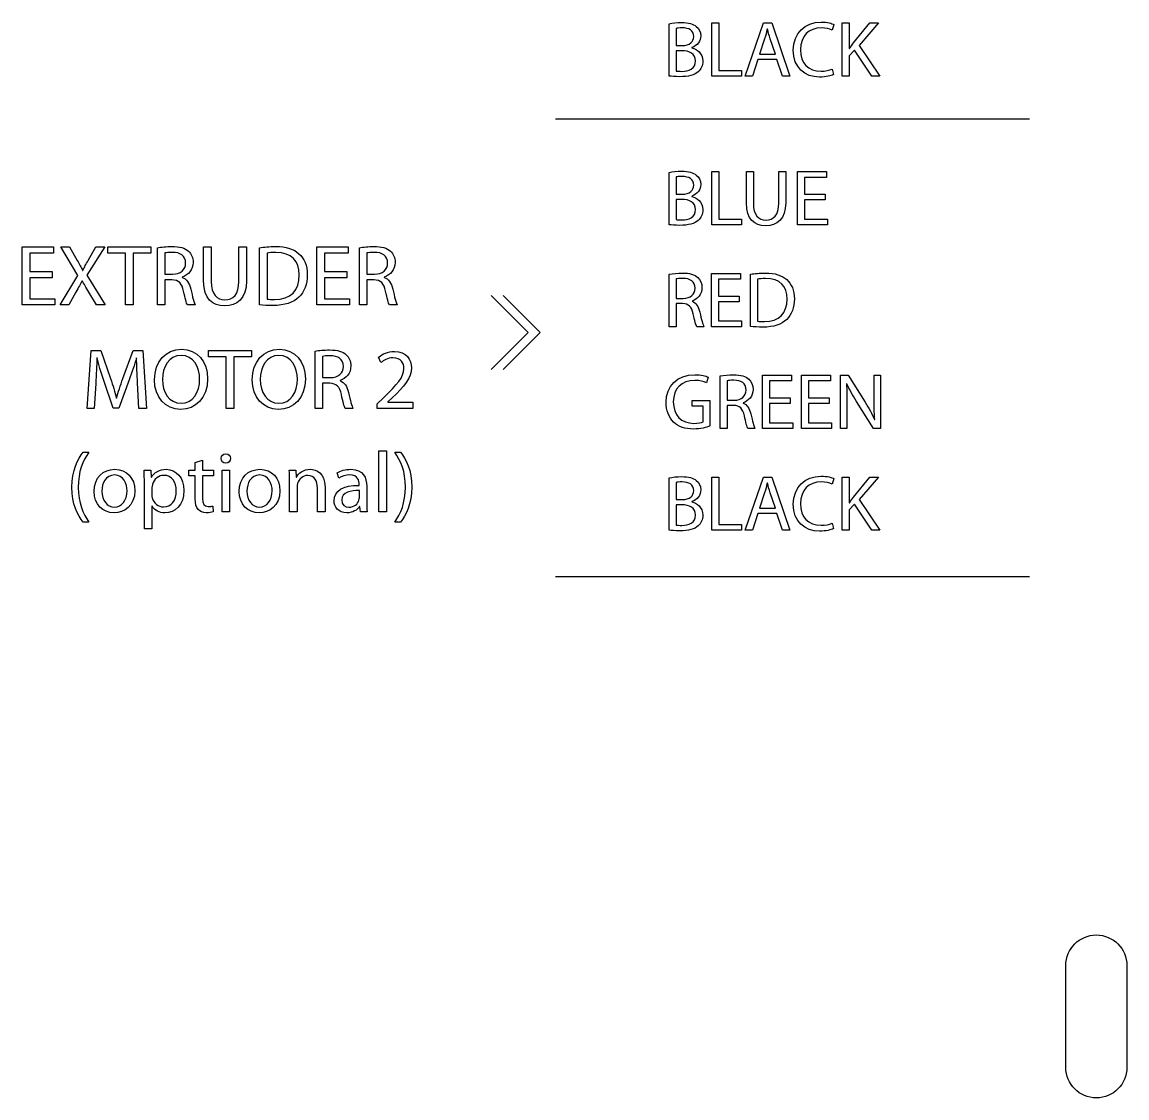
# Model space of a CAD drawing. Header units: millimetres. Extents: x -1949 to 1995, y -2739 to 1842.
# Drawn here: x -482.5 to -428.3, y -813.7 to -760.9 of the extents above; entities that cross this region are included whole.
import ezdxf

# ---------------------------------------------------------------- set-up
doc = ezdxf.new("R2010")
doc.units = ezdxf.units.MM
doc.layers.get('0').update_dxf_attribs({"lineweight": 25, "true_color": 0xffffff})

msp = doc.modelspace()

# ---------------------------------------------------------------- linework, layer by layer
at = {"color": 5, "true_color": 0x0000ff}
for points in [[(-450.731, -763.563), (-450.731, -760.994), (-450.731, -760.994)], [(-448.632, -760.955), (-448.29, -760.955), (-448.29, -763.288), (-447.172, -763.288), (-447.172, -763.571), (-448.632, -763.571), (-448.632, -760.955), (-448.632, -760.955)], [(-446.373, -762.749), (-446.645, -763.571), (-446.994, -763.571), (-446.102, -760.955), (-445.698, -760.955), (-444.806, -763.571), (-445.167, -763.571), (-445.446, -762.749), (-446.373, -762.749), (-446.373, -762.749)], [(-442.648, -761.029), (-442.733, -761.305)], [(-442.229, -760.955), (-441.891, -760.955), (-441.891, -762.217), (-441.88, -762.217)], [(-441.674, -761.937), (-440.874, -760.955), (-440.455, -760.955), (-441.402, -762.065), (-440.381, -763.571), (-440.782, -763.571), (-441.639, -762.286), (-441.891, -762.574), (-441.891, -763.571), (-442.229, -763.571), (-442.229, -760.955), (-442.229, -760.955)], [(-450.394, -761.219), (-450.394, -762.065), (-450.394, -762.065)], [(-445.908, -761.254), (-445.916, -761.254)], [(-450.394, -762.065), (-450.087, -762.065)], [(-449.621, -762.162), (-449.621, -762.174)], [(-446.048, -761.728), (-446.304, -762.485), (-445.512, -762.485), (-445.512, -762.485)], [(-445.512, -762.485), (-445.772, -761.732)], [(-450.114, -762.318), (-450.394, -762.318), (-450.394, -763.315), (-450.394, -763.315)], [(-442.721, -763.218), (-442.655, -763.489), (-442.655, -763.489)], [(-456.319, -765.664), (-433.035, -765.664)], [(-450.731, -770.863), (-450.731, -768.294), (-450.731, -768.294)], [(-450.394, -768.519), (-450.394, -769.365), (-450.394, -769.365)], [(-448.632, -768.255), (-448.29, -768.255), (-448.29, -770.588), (-447.172, -770.588), (-447.172, -770.871), (-448.632, -770.871), (-448.632, -768.255), (-448.632, -768.255)], [(-446.94, -769.796), (-446.94, -768.255), (-446.598, -768.255), (-446.598, -768.255)], [(-446.598, -768.255), (-446.598, -769.807)], [(-445.352, -769.807), (-445.352, -768.255), (-445.011, -768.255), (-445.011, -769.784)], [(-443.075, -769.644), (-444.088, -769.644), (-444.088, -770.588), (-442.954, -770.588), (-442.954, -770.871), (-444.429, -770.871), (-444.429, -768.255), (-443.012, -768.255), (-443.012, -768.538), (-444.088, -768.538), (-444.088, -769.365), (-443.075, -769.365), (-443.075, -769.644), (-443.075, -769.644)], [(-450.394, -769.365), (-450.087, -769.365)], [(-450.114, -769.617), (-450.394, -769.617), (-450.394, -770.614), (-450.394, -770.614)], [(-449.621, -769.462), (-449.621, -769.474)], [(-481.03, -773.469), (-482.134, -773.469), (-482.134, -774.497), (-480.898, -774.497), (-480.898, -774.806), (-482.506, -774.806), (-482.506, -771.954), (-480.961, -771.954), (-480.961, -772.263), (-482.134, -772.263), (-482.134, -773.164), (-481.03, -773.164), (-481.03, -773.469), (-481.03, -773.469)], [(-479.869, -774.18), (-480.211, -774.806), (-480.634, -774.806), (-479.763, -773.363), (-480.601, -771.954), (-480.173, -771.954), (-479.797, -772.623)], [(-479.264, -772.623), (-478.878, -771.954), (-478.451, -771.954), (-479.319, -773.342), (-478.43, -774.806), (-478.858, -774.806), (-478.858, -774.806)], [(-477.427, -772.267), (-478.294, -772.267), (-478.294, -771.954), (-476.182, -771.954), (-476.182, -772.267), (-477.054, -772.267), (-477.054, -774.806), (-477.427, -774.806), (-477.427, -772.267), (-477.427, -772.267)], [(-473.591, -773.634), (-473.591, -771.954), (-473.218, -771.954), (-473.218, -771.954)], [(-473.218, -771.954), (-473.218, -773.647)], [(-471.86, -773.647), (-471.86, -771.954), (-471.488, -771.954), (-471.488, -773.621)], [(-466.556, -773.469), (-467.66, -773.469), (-467.66, -774.497), (-466.425, -774.497), (-466.425, -774.806), (-468.033, -774.806), (-468.033, -771.954), (-466.488, -771.954), (-466.488, -772.263), (-467.66, -772.263), (-467.66, -773.164), (-466.556, -773.164), (-466.556, -773.469), (-466.556, -773.469)], [(-475.149, -773.57), (-475.496, -773.57), (-475.496, -774.805), (-475.864, -774.805), (-475.864, -771.992), (-475.864, -771.992)], [(-475.496, -772.25), (-475.496, -773.291), (-475.496, -773.291)], [(-470.848, -774.797), (-470.848, -771.996), (-470.848, -771.996)], [(-470.48, -772.263), (-470.48, -774.518), (-470.48, -774.518)], [(-465.23, -773.57), (-465.577, -773.57), (-465.577, -774.805), (-465.946, -774.805), (-465.946, -771.992), (-465.946, -771.992)], [(-465.577, -772.25), (-465.577, -773.291), (-465.577, -773.291)], [(-479.551, -773.613), (-479.56, -773.613)], [(-479.534, -773.105), (-479.521, -773.105)], [(-475.496, -773.291), (-475.119, -773.291)], [(-474.641, -773.435), (-474.641, -773.448)], [(-465.577, -773.291), (-465.2, -773.291)], [(-464.722, -773.435), (-464.722, -773.448)], [(-450.075, -774.738), (-450.394, -774.738), (-450.394, -775.871), (-450.731, -775.871), (-450.731, -773.29), (-450.731, -773.29)], [(-450.394, -773.527), (-450.394, -774.481), (-450.394, -774.481)], [(-447.293, -774.644), (-448.306, -774.644), (-448.306, -775.588), (-447.172, -775.588), (-447.172, -775.871), (-448.647, -775.871), (-448.647, -773.255), (-447.231, -773.255), (-447.231, -773.538), (-448.306, -773.538), (-448.306, -774.365), (-447.293, -774.365), (-447.293, -774.644), (-447.293, -774.644)], [(-446.734, -775.863), (-446.734, -773.294), (-446.734, -773.294)], [(-446.397, -773.538), (-446.397, -775.607), (-446.397, -775.607)], [(-478.858, -774.806), (-479.225, -774.175)], [(-459.48, -774.347), (-457.663, -776.164), (-459.48, -777.98)], [(-458.879, -774.347), (-457.063, -776.164), (-458.879, -777.98)], [(-450.394, -774.481), (-450.048, -774.481)], [(-449.609, -774.613), (-449.609, -774.625)], [(-474.007, -774.805), (-474.387, -774.805)], [(-464.088, -774.805), (-464.468, -774.805)], [(-449.027, -775.871), (-449.377, -775.871)], [(-478.887, -778.663), (-478.963, -779.886), (-479.314, -779.886), (-479.115, -777.034), (-478.646, -777.034), (-478.159, -778.414)], [(-478.824, -777.403), (-478.832, -777.403)], [(-477.559, -778.414), (-477.051, -777.034), (-476.581, -777.034), (-476.403, -779.886), (-476.767, -779.886), (-476.835, -778.634), (-476.835, -778.634)], [(-476.882, -777.403), (-476.89, -777.403)], [(-472.482, -777.347), (-473.349, -777.347), (-473.349, -777.034), (-471.238, -777.034), (-471.238, -777.347), (-472.11, -777.347), (-472.11, -779.886), (-472.482, -779.886), (-472.482, -777.347), (-472.482, -777.347)], [(-467.402, -778.651), (-467.749, -778.651), (-467.749, -779.886), (-468.118, -779.886), (-468.118, -777.072), (-468.118, -777.072)], [(-467.749, -777.33), (-467.749, -778.371), (-467.749, -778.371)], [(-464.883, -777.631), (-465.002, -777.369)], [(-477.25, -778.486), (-477.753, -779.869), (-478.032, -779.869), (-478.498, -778.511)], [(-467.749, -778.371), (-467.373, -778.371)], [(-448.814, -778.348), (-448.899, -778.624)], [(-447.568, -779.738), (-447.886, -779.738), (-447.886, -780.871), (-448.224, -780.871), (-448.224, -778.29), (-448.224, -778.29)], [(-444.786, -779.645), (-445.799, -779.645), (-445.799, -780.588), (-444.666, -780.588), (-444.666, -780.871), (-446.141, -780.871), (-446.141, -778.255), (-444.724, -778.255), (-444.724, -778.538), (-445.799, -778.538), (-445.799, -779.365), (-444.786, -779.365), (-444.786, -779.645), (-444.786, -779.645)], [(-442.877, -779.645), (-443.89, -779.645), (-443.89, -780.588), (-442.756, -780.588), (-442.756, -780.871), (-444.231, -780.871), (-444.231, -778.255), (-442.815, -778.255), (-442.815, -778.538), (-443.89, -778.538), (-443.89, -779.365), (-442.877, -779.365), (-442.877, -779.645), (-442.877, -779.645)], [(-442.318, -780.871), (-442.318, -778.255), (-441.946, -778.255), (-441.111, -779.579)], [(-440.673, -779.349), (-440.673, -778.255), (-440.354, -778.255), (-440.354, -780.871), (-440.696, -780.871), (-441.527, -779.543)], [(-466.894, -778.515), (-466.894, -778.528)], [(-447.886, -778.527), (-447.886, -779.482), (-447.886, -779.482)], [(-442.012, -778.67), (-442.023, -778.674)], [(-477.872, -779.374), (-477.863, -779.374)], [(-464.333, -779.365), (-464.549, -779.569), (-464.549, -779.577), (-463.318, -779.577), (-463.318, -779.886), (-465.073, -779.886), (-465.073, -779.886)], [(-465.073, -779.886), (-465.073, -779.658), (-464.782, -779.374)], [(-449.07, -780.549), (-449.07, -779.769), (-449.597, -779.769), (-449.597, -779.497), (-448.736, -779.497), (-448.736, -780.755), (-448.736, -780.755)], [(-447.886, -779.482), (-447.541, -779.482)], [(-466.26, -779.886), (-466.641, -779.886)], [(-447.103, -779.613), (-447.103, -779.625)], [(-442, -779.753), (-442, -780.871), (-442.318, -780.871), (-442.318, -780.871)], [(-440.645, -780.428), (-440.634, -780.424)], [(-446.52, -780.871), (-446.87, -780.871)], [(-479.509, -782.03), (-479.222, -782.03), (-479.222, -782.03)], [(-464.984, -781.962), (-464.612, -781.962), (-464.612, -784.966), (-464.984, -784.966), (-464.984, -781.962), (-464.984, -781.962)], [(-464.209, -782.029), (-463.922, -782.029)], [(-474.006, -784.318), (-474.006, -783.202), (-474.323, -783.202), (-474.323, -782.918), (-474.006, -782.918), (-474.006, -782.537), (-473.642, -782.427), (-473.642, -782.427)], [(-473.642, -782.427), (-473.642, -782.918), (-473.109, -782.918), (-473.109, -783.201), (-473.642, -783.201), (-473.642, -784.305)], [(-476.516, -782.918), (-476.186, -782.918), (-476.164, -783.269), (-476.156, -783.269)], [(-472.689, -782.918), (-472.317, -782.918), (-472.317, -784.966), (-472.689, -784.966), (-472.689, -782.918), (-472.689, -782.918)], [(-469.391, -782.918), (-469.062, -782.918), (-469.04, -783.256), (-469.032, -783.256)], [(-466.957, -783.303), (-467.042, -783.053)], [(-450.731, -785.863), (-450.731, -783.294), (-450.731, -783.294)], [(-448.632, -783.255), (-448.29, -783.255), (-448.29, -785.588), (-447.172, -785.588), (-447.172, -785.871), (-448.632, -785.871), (-448.632, -783.255), (-448.632, -783.255)], [(-446.373, -785.048), (-446.645, -785.871), (-446.994, -785.871), (-446.102, -783.255), (-445.698, -783.255), (-444.806, -785.871), (-445.167, -785.871), (-445.446, -785.048), (-446.373, -785.048), (-446.373, -785.048)], [(-442.648, -783.329), (-442.733, -783.604)], [(-442.229, -783.255), (-441.891, -783.255), (-441.891, -784.516), (-441.88, -784.516)], [(-441.674, -784.237), (-440.874, -783.255), (-440.455, -783.255), (-441.402, -784.365), (-440.381, -785.871), (-440.782, -785.871), (-441.639, -784.586), (-441.891, -784.873), (-441.891, -785.871), (-442.229, -785.871), (-442.229, -783.255), (-442.229, -783.255)], [(-476.122, -784.691), (-476.131, -784.691), (-476.131, -785.803), (-476.499, -785.803), (-476.499, -783.586), (-476.499, -783.586)], [(-476.131, -783.777), (-476.131, -784.132), (-476.131, -784.132)], [(-469.002, -783.734), (-469.002, -784.965), (-469.375, -784.965), (-469.375, -783.472), (-469.375, -783.472)], [(-467.631, -783.747), (-467.631, -784.965), (-468.004, -784.965), (-468.004, -783.785)], [(-465.954, -783.663), (-465.954, -783.621)], [(-465.946, -784.276), (-465.946, -783.921), (-465.946, -783.921)], [(-465.586, -783.709), (-465.586, -784.475), (-465.586, -784.475)], [(-450.394, -783.519), (-450.394, -784.365), (-450.394, -784.365)], [(-445.908, -783.554), (-445.916, -783.554)], [(-450.394, -784.365), (-450.087, -784.365)], [(-449.621, -784.462), (-449.621, -784.474)], [(-446.048, -784.027), (-446.304, -784.784), (-445.512, -784.784), (-445.512, -784.784)], [(-445.512, -784.784), (-445.772, -784.031)], [(-473.147, -784.678), (-473.13, -784.962)], [(-465.557, -784.966), (-465.891, -784.966), (-465.921, -784.708), (-465.934, -784.708)], [(-450.114, -784.617), (-450.394, -784.617), (-450.394, -785.615), (-450.394, -785.615)], [(-479.222, -785.478), (-479.509, -785.478)], [(-463.922, -785.478), (-464.209, -785.478), (-464.209, -785.478)], [(-442.721, -785.518), (-442.655, -785.789), (-442.655, -785.789)], [(-456.319, -788.137), (-433.035, -788.137)]]:
    msp.add_lwpolyline(points, dxfattribs=at)
at = {"color": 1, "true_color": 0xff0000}
for points in [[(-431.255, -812.247), (-431.255, -807.246)], [(-428.255, -807.246), (-428.255, -812.247), (-428.255, -812.247)]]:
    msp.add_lwpolyline(points, dxfattribs=at)
at = {"color": 5, "true_color": 0x0000ff}
for points in [[(-450.731, -760.994), (-450.584, -760.959), (-450.347, -760.936), (-450.114, -760.936)], [(-450.114, -760.936), (-449.776, -760.936), (-449.559, -760.994), (-449.4, -761.126)], [(-449.4, -761.126), (-449.264, -761.227), (-449.179, -761.382), (-449.179, -761.588)], [(-444.635, -762.286), (-444.635, -761.464), (-444.08, -760.912), (-443.269, -760.912)], [(-443.269, -760.912), (-442.947, -760.912), (-442.737, -760.983), (-442.648, -761.029)], [(-450.094, -761.196), (-450.25, -761.196), (-450.339, -761.207), (-450.394, -761.219)], [(-449.524, -761.623), (-449.524, -761.32), (-449.753, -761.196), (-450.094, -761.196)], [(-450.087, -762.065), (-449.734, -762.065), (-449.524, -761.875), (-449.524, -761.623)], [(-449.179, -761.588), (-449.179, -761.844), (-449.349, -762.065), (-449.621, -762.162)], [(-445.916, -761.254), (-445.954, -761.406), (-445.993, -761.569), (-446.048, -761.728)], [(-445.772, -761.732), (-445.83, -761.56), (-445.869, -761.406), (-445.908, -761.254)], [(-443.257, -761.196), (-443.87, -761.196), (-444.278, -761.588), (-444.278, -762.275)], [(-442.733, -761.305), (-442.858, -761.243), (-443.04, -761.196), (-443.257, -761.196)], [(-449.621, -762.174), (-449.373, -762.232), (-449.082, -762.438), (-449.082, -762.826)], [(-441.88, -762.217), (-441.81, -762.116), (-441.74, -762.023), (-441.674, -761.937)], [(-449.439, -762.822), (-449.439, -762.469), (-449.745, -762.318), (-450.114, -762.318)], [(-443.346, -763.614), (-444.084, -763.614), (-444.635, -763.148), (-444.635, -762.286)], [(-444.278, -762.275), (-444.278, -762.919), (-443.909, -763.326), (-443.276, -763.326)], [(-450.11, -763.331), (-449.761, -763.331), (-449.439, -763.203), (-449.439, -762.822)], [(-449.082, -762.826), (-449.082, -763.051), (-449.171, -763.226), (-449.307, -763.35)], [(-443.276, -763.326), (-443.067, -763.326), (-442.858, -763.284), (-442.721, -763.218)], [(-450.207, -763.595), (-450.44, -763.595), (-450.619, -763.579), (-450.731, -763.563)], [(-450.394, -763.315), (-450.324, -763.326), (-450.231, -763.331), (-450.11, -763.331)], [(-449.307, -763.35), (-449.486, -763.517), (-449.781, -763.595), (-450.207, -763.595)], [(-442.655, -763.489), (-442.776, -763.552), (-443.028, -763.614), (-443.346, -763.614)], [(-450.731, -768.294), (-450.584, -768.259), (-450.347, -768.236), (-450.114, -768.236)], [(-450.094, -768.496), (-450.25, -768.496), (-450.339, -768.507), (-450.394, -768.519)], [(-450.114, -768.236), (-449.776, -768.236), (-449.559, -768.294), (-449.4, -768.426)], [(-449.524, -768.923), (-449.524, -768.62), (-449.753, -768.496), (-450.094, -768.496)], [(-449.4, -768.426), (-449.264, -768.527), (-449.179, -768.682), (-449.179, -768.888)], [(-450.087, -769.365), (-449.734, -769.365), (-449.524, -769.175), (-449.524, -768.923)], [(-449.179, -768.888), (-449.179, -769.144), (-449.349, -769.365), (-449.621, -769.462)], [(-449.439, -770.122), (-449.439, -769.769), (-449.745, -769.617), (-450.114, -769.617)], [(-449.621, -769.474), (-449.373, -769.532), (-449.082, -769.737), (-449.082, -770.126)], [(-446.001, -770.914), (-446.536, -770.914), (-446.94, -770.611), (-446.94, -769.796)], [(-446.598, -769.807), (-446.598, -770.389), (-446.338, -770.638), (-445.989, -770.638)], [(-445.011, -769.784), (-445.011, -770.588), (-445.434, -770.914), (-446.001, -770.914)], [(-445.989, -770.638), (-445.605, -770.638), (-445.352, -770.382), (-445.352, -769.807)], [(-450.11, -770.63), (-449.761, -770.63), (-449.439, -770.502), (-449.439, -770.122)], [(-449.082, -770.126), (-449.082, -770.351), (-449.171, -770.525), (-449.307, -770.65)], [(-450.207, -770.894), (-450.44, -770.894), (-450.619, -770.879), (-450.731, -770.863)], [(-450.394, -770.614), (-450.324, -770.626), (-450.231, -770.63), (-450.11, -770.63)], [(-449.307, -770.65), (-449.486, -770.817), (-449.781, -770.894), (-450.207, -770.894)], [(-475.864, -771.992), (-475.678, -771.958), (-475.407, -771.933), (-475.158, -771.933)], [(-475.158, -771.933), (-474.764, -771.933), (-474.506, -772.009), (-474.332, -772.165)], [(-470.848, -771.996), (-470.624, -771.959), (-470.357, -771.933), (-470.065, -771.933)], [(-470.065, -771.933), (-469.536, -771.933), (-469.159, -772.06), (-468.91, -772.289)], [(-465.946, -771.992), (-465.759, -771.958), (-465.488, -771.933), (-465.239, -771.933)], [(-465.239, -771.933), (-464.846, -771.933), (-464.587, -772.009), (-464.414, -772.165)], [(-475.132, -772.221), (-475.31, -772.221), (-475.433, -772.233), (-475.496, -772.25)], [(-474.476, -772.749), (-474.476, -772.382), (-474.743, -772.221), (-475.132, -772.221)], [(-474.332, -772.165), (-474.193, -772.292), (-474.108, -772.487), (-474.108, -772.711)], [(-470.048, -772.225), (-470.238, -772.225), (-470.382, -772.242), (-470.48, -772.263)], [(-468.893, -773.325), (-468.889, -772.652), (-469.27, -772.225), (-470.048, -772.225)], [(-468.91, -772.289), (-468.652, -772.521), (-468.504, -772.851), (-468.504, -773.313)], [(-465.213, -772.221), (-465.391, -772.221), (-465.514, -772.233), (-465.577, -772.25)], [(-464.557, -772.749), (-464.557, -772.382), (-464.824, -772.221), (-465.213, -772.221)], [(-464.414, -772.165), (-464.274, -772.292), (-464.189, -772.487), (-464.189, -772.711)], [(-479.797, -772.623), (-479.691, -772.809), (-479.61, -772.953), (-479.534, -773.105)], [(-479.521, -773.105), (-479.441, -772.936), (-479.369, -772.805), (-479.264, -772.623)], [(-475.119, -773.291), (-474.726, -773.291), (-474.476, -773.075), (-474.476, -772.749)], [(-474.108, -772.711), (-474.108, -773.084), (-474.345, -773.333), (-474.641, -773.435)], [(-465.2, -773.291), (-464.807, -773.291), (-464.557, -773.075), (-464.557, -772.749)], [(-464.189, -772.711), (-464.189, -773.084), (-464.426, -773.333), (-464.722, -773.435)], [(-479.56, -773.613), (-479.64, -773.778), (-479.724, -773.93), (-479.869, -774.18)], [(-479.225, -774.175), (-479.374, -773.934), (-479.463, -773.778), (-479.551, -773.613)], [(-474.574, -774.125), (-474.658, -773.731), (-474.815, -773.583), (-475.149, -773.57)], [(-474.641, -773.448), (-474.426, -773.523), (-474.294, -773.727), (-474.227, -774.023)], [(-470.107, -774.535), (-469.316, -774.535), (-468.893, -774.095), (-468.893, -773.325)], [(-468.504, -773.313), (-468.504, -773.778), (-468.652, -774.158), (-468.914, -774.421)], [(-464.655, -774.125), (-464.739, -773.731), (-464.896, -773.583), (-465.23, -773.57)], [(-464.722, -773.448), (-464.507, -773.523), (-464.376, -773.727), (-464.308, -774.023)], [(-450.731, -773.29), (-450.561, -773.259), (-450.312, -773.236), (-450.083, -773.236)], [(-450.06, -773.5), (-450.223, -773.5), (-450.335, -773.511), (-450.394, -773.527)], [(-450.083, -773.236), (-449.722, -773.236), (-449.486, -773.305), (-449.326, -773.449)], [(-449.458, -773.985), (-449.458, -773.647), (-449.703, -773.5), (-450.06, -773.5)], [(-449.326, -773.449), (-449.198, -773.565), (-449.121, -773.744), (-449.121, -773.95)], [(-446.734, -773.294), (-446.529, -773.259), (-446.284, -773.236), (-446.016, -773.236)], [(-446.001, -773.503), (-446.175, -773.503), (-446.307, -773.519), (-446.397, -773.538)], [(-446.016, -773.236), (-445.531, -773.236), (-445.186, -773.352), (-444.957, -773.562)], [(-444.941, -774.512), (-444.937, -773.895), (-445.286, -773.503), (-446.001, -773.503)], [(-444.957, -773.562), (-444.72, -773.775), (-444.584, -774.078), (-444.584, -774.501)], [(-474.387, -774.805), (-474.434, -774.721), (-474.498, -774.48), (-474.574, -774.125)], [(-474.227, -774.023), (-474.134, -774.42), (-474.066, -774.696), (-474.007, -774.805)], [(-472.567, -774.852), (-473.151, -774.852), (-473.591, -774.523), (-473.591, -773.634)], [(-473.218, -773.647), (-473.218, -774.281), (-472.935, -774.552), (-472.554, -774.552)], [(-471.488, -773.621), (-471.488, -774.497), (-471.949, -774.852), (-472.567, -774.852)], [(-472.554, -774.552), (-472.135, -774.552), (-471.86, -774.273), (-471.86, -773.647)], [(-464.468, -774.805), (-464.515, -774.721), (-464.579, -774.48), (-464.655, -774.125)], [(-464.308, -774.023), (-464.215, -774.42), (-464.147, -774.696), (-464.088, -774.805)], [(-450.048, -774.481), (-449.687, -774.481), (-449.458, -774.283), (-449.458, -773.985)], [(-449.121, -773.95), (-449.121, -774.291), (-449.338, -774.52), (-449.609, -774.613)], [(-470.48, -774.518), (-470.387, -774.531), (-470.251, -774.535), (-470.107, -774.535)], [(-468.914, -774.421), (-469.185, -774.687), (-469.625, -774.832), (-470.179, -774.832)], [(-449.609, -774.625), (-449.411, -774.695), (-449.291, -774.881), (-449.229, -775.153)], [(-446.055, -775.622), (-445.329, -775.622), (-444.941, -775.218), (-444.941, -774.512)], [(-444.584, -774.501), (-444.584, -774.928), (-444.72, -775.277), (-444.961, -775.518)], [(-470.179, -774.832), (-470.446, -774.832), (-470.661, -774.819), (-470.848, -774.797)], [(-449.548, -775.246), (-449.625, -774.886), (-449.769, -774.749), (-450.075, -774.738)], [(-449.229, -775.153), (-449.144, -775.518), (-449.082, -775.77), (-449.027, -775.871)], [(-449.377, -775.871), (-449.419, -775.793), (-449.477, -775.572), (-449.548, -775.246)], [(-446.397, -775.607), (-446.311, -775.618), (-446.187, -775.622), (-446.055, -775.622)], [(-444.961, -775.518), (-445.209, -775.762), (-445.612, -775.894), (-446.121, -775.894)], [(-446.121, -775.894), (-446.366, -775.894), (-446.564, -775.883), (-446.734, -775.863)], [(-478.832, -777.403), (-478.841, -777.758), (-478.862, -778.232), (-478.887, -778.663)], [(-478.498, -778.511), (-478.633, -778.105), (-478.743, -777.741), (-478.824, -777.403)], [(-476.89, -777.403), (-476.991, -777.732), (-477.106, -778.092), (-477.25, -778.486)], [(-476.835, -778.634), (-476.856, -778.236), (-476.882, -777.754), (-476.882, -777.403)], [(-476.004, -778.481), (-476.004, -777.575), (-475.446, -776.983), (-474.684, -776.983)], [(-474.697, -777.284), (-475.31, -777.284), (-475.615, -777.851), (-475.615, -778.473)], [(-473.787, -778.448), (-473.787, -777.876), (-474.083, -777.284), (-474.697, -777.284)], [(-474.684, -776.983), (-473.901, -776.984), (-473.398, -777.58), (-473.398, -778.43)], [(-471.203, -778.481), (-471.203, -777.575), (-470.645, -776.983), (-469.883, -776.983)], [(-469.896, -777.284), (-470.509, -777.284), (-470.814, -777.851), (-470.814, -778.473)], [(-468.986, -778.448), (-468.986, -777.876), (-469.282, -777.284), (-469.896, -777.284)], [(-469.883, -776.983), (-469.1, -776.984), (-468.597, -777.58), (-468.597, -778.43)], [(-468.118, -777.072), (-467.931, -777.039), (-467.66, -777.013), (-467.411, -777.013)], [(-467.386, -777.301), (-467.563, -777.301), (-467.686, -777.313), (-467.749, -777.33)], [(-467.411, -777.013), (-467.017, -777.013), (-466.759, -777.089), (-466.586, -777.246)], [(-466.73, -777.829), (-466.73, -777.462), (-466.996, -777.301), (-467.386, -777.301)], [(-466.586, -777.246), (-466.446, -777.373), (-466.362, -777.567), (-466.362, -777.792)], [(-465.002, -777.369), (-464.816, -777.212), (-464.541, -777.089), (-464.227, -777.089)], [(-464.299, -777.398), (-464.549, -777.398), (-464.756, -777.525), (-464.883, -777.631)], [(-463.758, -777.935), (-463.758, -777.656), (-463.889, -777.398), (-464.299, -777.398)], [(-464.227, -777.089), (-463.635, -777.089), (-463.385, -777.495), (-463.385, -777.889)], [(-467.373, -778.371), (-466.979, -778.371), (-466.73, -778.155), (-466.73, -777.829)], [(-466.362, -777.792), (-466.362, -778.164), (-466.598, -778.414), (-466.894, -778.515)], [(-464.782, -779.374), (-464.079, -778.706), (-463.758, -778.35), (-463.758, -777.935)], [(-463.385, -777.889), (-463.385, -778.397), (-463.754, -778.807), (-464.333, -779.365)], [(-478.159, -778.414), (-478.041, -778.765), (-477.948, -779.078), (-477.872, -779.374)], [(-477.863, -779.374), (-477.787, -779.086), (-477.685, -778.773), (-477.559, -778.414)], [(-474.722, -779.932), (-475.479, -779.932), (-476.004, -779.344), (-476.004, -778.481)], [(-475.615, -778.473), (-475.615, -779.086), (-475.285, -779.632), (-474.701, -779.632)], [(-473.398, -778.43), (-473.398, -779.408), (-473.994, -779.932), (-474.722, -779.932)], [(-474.701, -779.632), (-474.117, -779.632), (-473.787, -779.095), (-473.787, -778.448)], [(-469.921, -779.932), (-470.679, -779.932), (-471.203, -779.344), (-471.203, -778.481)], [(-470.814, -778.473), (-470.814, -779.086), (-470.484, -779.632), (-469.9, -779.632)], [(-468.597, -778.43), (-468.597, -779.408), (-469.194, -779.932), (-469.921, -779.932)], [(-469.9, -779.632), (-469.316, -779.632), (-468.986, -779.095), (-468.986, -778.448)], [(-450.886, -779.579), (-450.886, -778.799), (-450.347, -778.228), (-449.47, -778.228)], [(-449.47, -778.228), (-449.167, -778.228), (-448.926, -778.294), (-448.814, -778.348)], [(-448.224, -778.29), (-448.053, -778.259), (-447.805, -778.236), (-447.576, -778.236)], [(-447.553, -778.5), (-447.716, -778.5), (-447.828, -778.511), (-447.886, -778.527)], [(-447.576, -778.236), (-447.215, -778.236), (-446.978, -778.305), (-446.819, -778.449)], [(-446.951, -778.985), (-446.951, -778.647), (-447.195, -778.5), (-447.553, -778.5)], [(-446.819, -778.449), (-446.691, -778.565), (-446.614, -778.744), (-446.614, -778.95)], [(-466.827, -779.205), (-466.911, -778.812), (-467.068, -778.663), (-467.402, -778.651)], [(-466.894, -778.528), (-466.679, -778.604), (-466.548, -778.807), (-466.48, -779.103)], [(-449.477, -778.512), (-450.114, -778.512), (-450.529, -778.908), (-450.529, -779.563)], [(-448.899, -778.624), (-449.039, -778.558), (-449.214, -778.512), (-449.477, -778.512)], [(-447.541, -779.482), (-447.18, -779.482), (-446.951, -779.283), (-446.951, -778.985)], [(-446.614, -778.95), (-446.614, -779.291), (-446.831, -779.521), (-447.103, -779.613)], [(-442.023, -778.674), (-442.004, -779.004), (-442, -779.318), (-442, -779.753)], [(-441.527, -779.543), (-441.709, -779.252), (-441.884, -778.953), (-442.012, -778.67)], [(-466.641, -779.886), (-466.687, -779.801), (-466.751, -779.56), (-466.827, -779.205)], [(-466.48, -779.103), (-466.387, -779.501), (-466.319, -779.776), (-466.26, -779.886)], [(-450.521, -780.553), (-450.747, -780.336), (-450.886, -779.986), (-450.886, -779.579)], [(-450.529, -779.563), (-450.529, -780.227), (-450.133, -780.619), (-449.52, -780.619)], [(-441.111, -779.579), (-440.921, -779.885), (-440.766, -780.16), (-440.645, -780.428)], [(-440.634, -780.424), (-440.665, -780.075), (-440.673, -779.757), (-440.673, -779.349)], [(-447.04, -780.246), (-447.118, -779.886), (-447.262, -779.75), (-447.568, -779.738)], [(-447.103, -779.625), (-446.905, -779.695), (-446.784, -779.881), (-446.722, -780.153)], [(-449.544, -780.898), (-449.94, -780.898), (-450.266, -780.797), (-450.521, -780.553)], [(-449.52, -780.619), (-449.299, -780.619), (-449.147, -780.588), (-449.07, -780.549)], [(-446.87, -780.871), (-446.912, -780.794), (-446.971, -780.572), (-447.04, -780.246)], [(-446.722, -780.153), (-446.637, -780.518), (-446.575, -780.77), (-446.52, -780.871)], [(-448.736, -780.755), (-448.888, -780.813), (-449.19, -780.898), (-449.544, -780.898)], [(-480.063, -783.76), (-480.059, -782.931), (-479.776, -782.385), (-479.509, -782.03)], [(-479.222, -782.03), (-479.531, -782.449), (-479.75, -782.994), (-479.75, -783.764)], [(-472.736, -782.343), (-472.736, -782.216), (-472.642, -782.11), (-472.503, -782.11)], [(-472.503, -782.11), (-472.367, -782.11), (-472.274, -782.211), (-472.274, -782.343)], [(-463.681, -783.751), (-463.681, -782.99), (-463.909, -782.452), (-464.209, -782.029)], [(-463.922, -782.029), (-463.656, -782.376), (-463.367, -782.922), (-463.367, -783.751)], [(-472.511, -782.571), (-472.647, -782.571), (-472.736, -782.47), (-472.736, -782.343)], [(-472.274, -782.343), (-472.274, -782.47), (-472.363, -782.571), (-472.511, -782.571)], [(-478.971, -783.959), (-478.971, -783.278), (-478.519, -782.876), (-477.956, -782.876)], [(-477.964, -783.155), (-478.4, -783.155), (-478.59, -783.561), (-478.59, -783.946)], [(-477.351, -783.938), (-477.351, -783.591), (-477.524, -783.155), (-477.964, -783.155)], [(-477.956, -782.876), (-477.368, -782.876), (-476.97, -783.303), (-476.97, -783.925)], [(-476.499, -783.586), (-476.499, -783.324), (-476.507, -783.113), (-476.516, -782.918)], [(-476.156, -783.269), (-476.008, -783.02), (-475.763, -782.876), (-475.429, -782.876)], [(-475.543, -783.172), (-475.797, -783.172), (-476.038, -783.349), (-476.106, -783.628)], [(-474.933, -783.929), (-474.933, -783.523), (-475.149, -783.172), (-475.543, -783.172)], [(-475.429, -782.876), (-474.929, -782.876), (-474.557, -783.295), (-474.557, -783.912)], [(-471.846, -783.959), (-471.846, -783.278), (-471.394, -782.876), (-470.831, -782.876)], [(-470.84, -783.155), (-471.275, -783.155), (-471.466, -783.561), (-471.466, -783.946)], [(-470.226, -783.938), (-470.226, -783.591), (-470.4, -783.155), (-470.84, -783.155)], [(-470.831, -782.876), (-470.243, -782.876), (-469.845, -783.303), (-469.845, -783.925)], [(-469.375, -783.472), (-469.375, -783.256), (-469.379, -783.087), (-469.391, -782.918)], [(-469.032, -783.256), (-468.93, -783.066), (-468.693, -782.875), (-468.355, -782.875)], [(-468.478, -783.18), (-468.719, -783.18), (-468.909, -783.354), (-468.977, -783.561)], [(-468.004, -783.785), (-468.004, -783.455), (-468.126, -783.18), (-468.478, -783.18)], [(-468.355, -782.875), (-468.071, -782.875), (-467.631, -783.044), (-467.631, -783.747)], [(-467.042, -783.053), (-466.873, -782.948), (-466.623, -782.876), (-466.365, -782.876)], [(-466.42, -783.151), (-466.614, -783.151), (-466.813, -783.206), (-466.957, -783.303)], [(-465.954, -783.621), (-465.954, -783.456), (-466.001, -783.147), (-466.42, -783.151)], [(-466.365, -782.876), (-465.739, -782.876), (-465.586, -783.303), (-465.586, -783.709)], [(-450.731, -783.294), (-450.584, -783.259), (-450.347, -783.236), (-450.114, -783.236)], [(-450.114, -783.236), (-449.776, -783.236), (-449.559, -783.294), (-449.4, -783.426)], [(-444.635, -784.586), (-444.635, -783.764), (-444.08, -783.212), (-443.269, -783.212)], [(-443.269, -783.212), (-442.947, -783.212), (-442.737, -783.282), (-442.648, -783.329)], [(-479.509, -785.478), (-479.776, -785.127), (-480.063, -784.585), (-480.063, -783.76)], [(-479.75, -783.764), (-479.75, -784.517), (-479.518, -785.055), (-479.222, -785.478)], [(-476.106, -783.628), (-476.118, -783.675), (-476.131, -783.73), (-476.131, -783.777)], [(-474.557, -783.912), (-474.557, -784.648), (-475.009, -785.012), (-475.492, -785.012)], [(-468.977, -783.561), (-468.994, -783.607), (-469.002, -783.671), (-469.002, -783.734)], [(-467.186, -784.424), (-467.186, -783.929), (-466.746, -783.658), (-465.954, -783.663)], [(-465.946, -783.921), (-466.352, -783.912), (-466.813, -783.984), (-466.813, -784.382)], [(-464.209, -785.478), (-463.914, -785.059), (-463.681, -784.513), (-463.681, -783.751)], [(-463.367, -783.751), (-463.372, -784.581), (-463.656, -785.122), (-463.922, -785.478)], [(-450.094, -783.495), (-450.25, -783.495), (-450.339, -783.507), (-450.394, -783.519)], [(-449.524, -783.923), (-449.524, -783.62), (-449.753, -783.495), (-450.094, -783.495)], [(-450.087, -784.365), (-449.734, -784.365), (-449.524, -784.175), (-449.524, -783.923)], [(-449.179, -783.887), (-449.179, -784.144), (-449.349, -784.365), (-449.621, -784.462)], [(-449.4, -783.426), (-449.264, -783.527), (-449.179, -783.682), (-449.179, -783.887)], [(-445.916, -783.554), (-445.954, -783.705), (-445.993, -783.868), (-446.048, -784.027)], [(-445.772, -784.031), (-445.83, -783.861), (-445.869, -783.705), (-445.908, -783.554)], [(-443.257, -783.495), (-443.87, -783.495), (-444.278, -783.887), (-444.278, -784.575)], [(-442.733, -783.604), (-442.858, -783.542), (-443.04, -783.495), (-443.257, -783.495)], [(-477.99, -785.012), (-478.54, -785.012), (-478.971, -784.606), (-478.971, -783.959)], [(-478.59, -783.946), (-478.59, -784.395), (-478.336, -784.733), (-477.973, -784.733)], [(-476.97, -783.925), (-476.97, -784.682), (-477.499, -785.012), (-477.99, -785.012)], [(-477.973, -784.733), (-477.617, -784.733), (-477.351, -784.399), (-477.351, -783.938)], [(-476.131, -784.132), (-476.131, -784.187), (-476.127, -784.238), (-476.114, -784.284)], [(-476.114, -784.284), (-476.046, -784.543), (-475.822, -784.72), (-475.556, -784.72)], [(-475.556, -784.72), (-475.162, -784.72), (-474.933, -784.399), (-474.933, -783.929)], [(-473.862, -784.856), (-473.963, -784.741), (-474.006, -784.56), (-474.006, -784.318)], [(-473.642, -784.305), (-473.642, -784.559), (-473.57, -784.703), (-473.363, -784.703)], [(-470.865, -785.012), (-471.415, -785.012), (-471.846, -784.606), (-471.846, -783.959)], [(-471.466, -783.946), (-471.466, -784.395), (-471.212, -784.733), (-470.848, -784.733)], [(-469.845, -783.925), (-469.845, -784.682), (-470.374, -785.012), (-470.865, -785.012)], [(-470.848, -784.733), (-470.493, -784.733), (-470.226, -784.399), (-470.226, -783.938)], [(-466.56, -785.012), (-466.974, -785.012), (-467.186, -784.721), (-467.186, -784.424)], [(-466.813, -784.382), (-466.813, -784.627), (-466.653, -784.738), (-466.466, -784.738)], [(-466.466, -784.738), (-466.196, -784.738), (-466.022, -784.568), (-465.963, -784.395)], [(-465.963, -784.395), (-465.95, -784.352), (-465.946, -784.31), (-465.946, -784.276)], [(-441.88, -784.516), (-441.81, -784.416), (-441.74, -784.322), (-441.674, -784.237)], [(-475.492, -785.012), (-475.763, -785.012), (-476, -784.894), (-476.122, -784.691)], [(-473.46, -785.012), (-473.634, -785.012), (-473.773, -784.953), (-473.862, -784.856)], [(-473.13, -784.962), (-473.202, -784.987), (-473.316, -785.012), (-473.46, -785.012)], [(-473.363, -784.703), (-473.261, -784.703), (-473.202, -784.695), (-473.147, -784.678)], [(-465.934, -784.708), (-466.048, -784.869), (-466.268, -785.012), (-466.56, -785.012)], [(-465.586, -784.475), (-465.586, -784.653), (-465.578, -784.826), (-465.557, -784.966)], [(-449.439, -785.122), (-449.439, -784.769), (-449.745, -784.617), (-450.114, -784.617)], [(-449.621, -784.474), (-449.373, -784.532), (-449.082, -784.738), (-449.082, -785.126)], [(-443.346, -785.914), (-444.084, -785.914), (-444.635, -785.448), (-444.635, -784.586)], [(-444.278, -784.575), (-444.278, -785.219), (-443.909, -785.626), (-443.276, -785.626)], [(-450.11, -785.63), (-449.761, -785.63), (-449.439, -785.502), (-449.439, -785.122)], [(-449.082, -785.126), (-449.082, -785.351), (-449.171, -785.525), (-449.307, -785.65)], [(-443.276, -785.626), (-443.067, -785.626), (-442.858, -785.584), (-442.721, -785.518)], [(-450.207, -785.894), (-450.44, -785.894), (-450.619, -785.879), (-450.731, -785.863)], [(-450.394, -785.615), (-450.324, -785.626), (-450.231, -785.63), (-450.11, -785.63)], [(-449.307, -785.65), (-449.486, -785.816), (-449.781, -785.894), (-450.207, -785.894)], [(-442.655, -785.789), (-442.776, -785.852), (-443.028, -785.914), (-443.346, -785.914)]]:
    msp.add_open_spline(points, degree=3, dxfattribs=at)
at = {"color": 1, "true_color": 0xff0000}
for points in [[(-431.255, -807.246), (-431.255, -806.418), (-430.583, -805.746), (-429.755, -805.746)], [(-429.755, -805.746), (-428.926, -805.746), (-428.255, -806.418), (-428.255, -807.246)], [(-429.755, -813.747), (-430.583, -813.747), (-431.255, -813.075), (-431.255, -812.247)], [(-428.255, -812.247), (-428.255, -813.075), (-428.926, -813.747), (-429.755, -813.747)]]:
    msp.add_open_spline(points, degree=3, dxfattribs=at)

doc.saveas('drawing.dxf')
